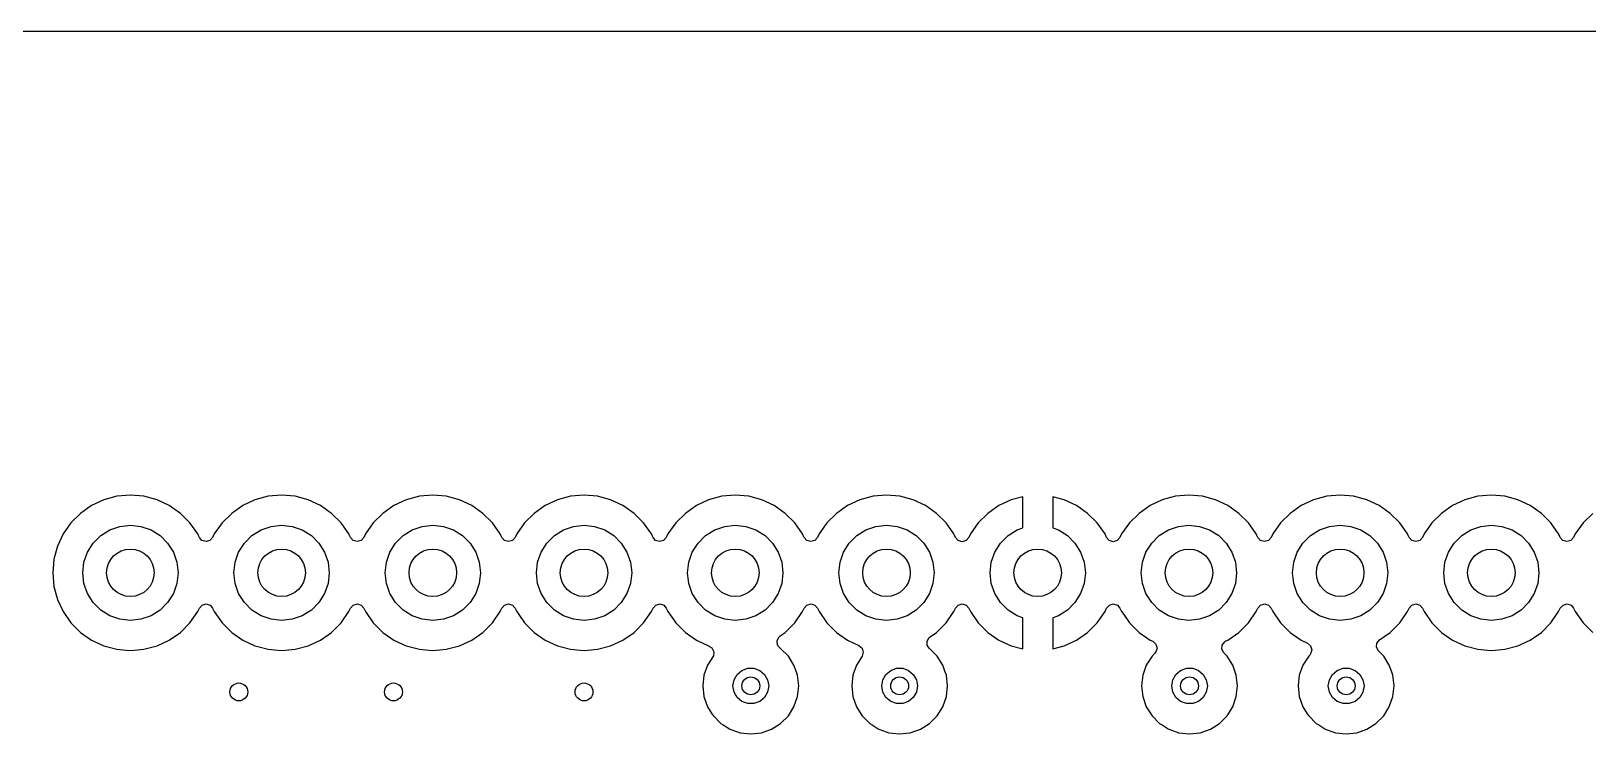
# Model space of a CAD drawing. Extents: x 2.85 to 10.26, y -4.55 to -2.42.
# Drawn here: x 7.477 to 8.506, y -2.886 to -2.421 of the extents above; entities that cross this region are included whole.
import ezdxf

# ---------------------------------------------------------------- set-up
doc = ezdxf.new("R2010")
doc.units = 0
doc.header["$MEASUREMENT"] = 0
doc.layers.add('BLACK', color=7, linetype='CONTINUOUS')

msp = doc.modelspace()

# ---------------------------------------------------------------- linework, layer by layer
at = {"layer": 'BLACK', "linetype": 'CONTINUOUS'}
for p, q in [((3.8435, -2.4213), (10.0473, -2.4213)), ((7.5168, -2.735), (7.5095, -2.7402)), ((7.5249, -2.7312), (7.5168, -2.735)), ((7.5168, -2.735), (7.5168, -2.735)), ((7.5336, -2.7289), (7.5249, -2.7312)), ((7.5249, -2.7312), (7.5249, -2.7312)), ((7.5425, -2.7281), (7.5336, -2.7289)), ((7.5336, -2.7289), (7.5336, -2.7289)), ((7.5514, -2.7289), (7.5425, -2.7281)), ((7.5425, -2.7281), (7.5425, -2.7281)), ((7.5601, -2.7312), (7.5514, -2.7289)), ((7.5514, -2.7289), (7.5514, -2.7289)), ((7.5514, -2.7289), (7.5514, -2.7289)), ((7.5514, -2.7289), (7.5514, -2.7289)), ((7.5514, -2.7289), (7.5514, -2.7289)), ((7.5682, -2.735), (7.5601, -2.7312)), ((7.5601, -2.7312), (7.5601, -2.7312)), ((7.5756, -2.7402), (7.5682, -2.735)), ((7.5682, -2.735), (7.5682, -2.735)), ((7.6168, -2.735), (7.6095, -2.7402)), ((7.6249, -2.7312), (7.6168, -2.735)), ((7.6168, -2.735), (7.6168, -2.735)), ((7.6336, -2.7289), (7.6249, -2.7312)), ((7.6249, -2.7312), (7.6249, -2.7312)), ((7.6425, -2.7281), (7.6336, -2.7289)), ((7.6336, -2.7289), (7.6336, -2.7289)), ((7.6514, -2.7289), (7.6425, -2.7281)), ((7.6425, -2.7281), (7.6425, -2.7281)), ((7.6601, -2.7312), (7.6514, -2.7289)), ((7.6514, -2.7289), (7.6514, -2.7289)), ((7.6514, -2.7289), (7.6514, -2.7289)), ((7.6514, -2.7289), (7.6514, -2.7289)), ((7.6514, -2.7289), (7.6514, -2.7289)), ((7.6682, -2.735), (7.6601, -2.7312)), ((7.6601, -2.7312), (7.6601, -2.7312)), ((7.6756, -2.7402), (7.6682, -2.735)), ((7.6682, -2.735), (7.6682, -2.735)), ((7.7168, -2.735), (7.7095, -2.7402)), ((7.7249, -2.7312), (7.7168, -2.735)), ((7.7168, -2.735), (7.7168, -2.735)), ((7.7336, -2.7289), (7.7249, -2.7312)), ((7.7249, -2.7312), (7.7249, -2.7312)), ((7.7425, -2.7281), (7.7336, -2.7289)), ((7.7336, -2.7289), (7.7336, -2.7289)), ((7.7514, -2.7289), (7.7425, -2.7281)), ((7.7425, -2.7281), (7.7425, -2.7281)), ((7.7601, -2.7312), (7.7514, -2.7289)), ((7.7514, -2.7289), (7.7514, -2.7289)), ((7.7514, -2.7289), (7.7514, -2.7289)), ((7.7514, -2.7289), (7.7514, -2.7289)), ((7.7514, -2.7289), (7.7514, -2.7289)), ((7.7682, -2.735), (7.7601, -2.7312)), ((7.7601, -2.7312), (7.7601, -2.7312)), ((7.7756, -2.7402), (7.7682, -2.735)), ((7.7682, -2.735), (7.7682, -2.735)), ((7.8168, -2.735), (7.8095, -2.7402)), ((7.8249, -2.7312), (7.8168, -2.735)), ((7.8168, -2.735), (7.8168, -2.735)), ((7.8336, -2.7289), (7.8249, -2.7312)), ((7.8249, -2.7312), (7.8249, -2.7312)), ((7.8425, -2.7281), (7.8336, -2.7289)), ((7.8336, -2.7289), (7.8336, -2.7289)), ((7.8514, -2.7289), (7.8425, -2.7281)), ((7.8425, -2.7281), (7.8425, -2.7281)), ((7.8601, -2.7312), (7.8514, -2.7289)), ((7.8514, -2.7289), (7.8514, -2.7289)), ((7.8514, -2.7289), (7.8514, -2.7289)), ((7.8514, -2.7289), (7.8514, -2.7289)), ((7.8514, -2.7289), (7.8514, -2.7289)), ((7.8682, -2.735), (7.8601, -2.7312)), ((7.8601, -2.7312), (7.8601, -2.7312)), ((7.8756, -2.7402), (7.8682, -2.735)), ((7.8682, -2.735), (7.8682, -2.735)), ((7.9168, -2.735), (7.9095, -2.7402)), ((7.9249, -2.7312), (7.9168, -2.735)), ((7.9168, -2.735), (7.9168, -2.735)), ((7.9336, -2.7289), (7.9249, -2.7312)), ((7.9249, -2.7312), (7.9249, -2.7312)), ((7.9425, -2.7281), (7.9336, -2.7289)), ((7.9336, -2.7289), (7.9336, -2.7289)), ((7.9514, -2.7289), (7.9425, -2.7281)), ((7.9425, -2.7281), (7.9425, -2.7281)), ((7.9601, -2.7312), (7.9514, -2.7289)), ((7.9514, -2.7289), (7.9514, -2.7289)), ((7.9514, -2.7289), (7.9514, -2.7289)), ((7.9514, -2.7289), (7.9514, -2.7289)), ((7.9514, -2.7289), (7.9514, -2.7289)), ((7.9682, -2.735), (7.9601, -2.7312)), ((7.9601, -2.7312), (7.9601, -2.7312)), ((7.9756, -2.7402), (7.9682, -2.735)), ((7.9682, -2.735), (7.9682, -2.735)), ((8.0168, -2.735), (8.0095, -2.7402)), ((8.0249, -2.7312), (8.0168, -2.735)), ((8.0168, -2.735), (8.0168, -2.735)), ((8.0336, -2.7289), (8.0249, -2.7312)), ((8.0249, -2.7312), (8.0249, -2.7312)), ((8.0425, -2.7281), (8.0336, -2.7289)), ((8.0336, -2.7289), (8.0336, -2.7289)), ((8.0514, -2.7289), (8.0425, -2.7281)), ((8.0425, -2.7281), (8.0425, -2.7281)), ((8.0601, -2.7312), (8.0514, -2.7289)), ((8.0514, -2.7289), (8.0514, -2.7289)), ((8.0514, -2.7289), (8.0514, -2.7289)), ((8.0514, -2.7289), (8.0514, -2.7289)), ((8.0514, -2.7289), (8.0514, -2.7289)), ((8.0682, -2.735), (8.0601, -2.7312)), ((8.0601, -2.7312), (8.0601, -2.7312)), ((8.0756, -2.7402), (8.0682, -2.735)), ((8.0682, -2.735), (8.0682, -2.735)), ((8.1168, -2.735), (8.1095, -2.7402)), ((8.1249, -2.7312), (8.1168, -2.735)), ((8.1327, -2.7292), (8.1249, -2.7312)), ((8.1327, -2.7498), (8.1327, -2.7292)), ((8.1601, -2.7312), (8.1524, -2.7292)), ((8.1524, -2.7292), (8.1524, -2.7498)), ((8.1682, -2.735), (8.1601, -2.7312)), ((8.1755, -2.7402), (8.1682, -2.735)), ((8.2168, -2.735), (8.2095, -2.7402)), ((8.2249, -2.7312), (8.2168, -2.735)), ((8.2168, -2.735), (8.2168, -2.735)), ((8.2336, -2.7289), (8.2249, -2.7312)), ((8.2249, -2.7312), (8.2249, -2.7312)), ((8.2425, -2.7281), (8.2336, -2.7289)), ((8.2336, -2.7289), (8.2336, -2.7289)), ((8.2514, -2.7289), (8.2425, -2.7281)), ((8.2425, -2.7281), (8.2425, -2.7281)), ((8.2601, -2.7312), (8.2514, -2.7289)), ((8.2514, -2.7289), (8.2514, -2.7289)), ((8.2514, -2.7289), (8.2514, -2.7289)), ((8.2514, -2.7289), (8.2514, -2.7289)), ((8.2514, -2.7289), (8.2514, -2.7289)), ((8.2682, -2.735), (8.2601, -2.7312)), ((8.2601, -2.7312), (8.2601, -2.7312)), ((8.2756, -2.7402), (8.2682, -2.735)), ((8.2682, -2.735), (8.2682, -2.735)), ((8.3168, -2.735), (8.3095, -2.7402)), ((8.3249, -2.7312), (8.3168, -2.735)), ((8.3168, -2.735), (8.3168, -2.735)), ((8.3336, -2.7289), (8.3249, -2.7312)), ((8.3249, -2.7312), (8.3249, -2.7312)), ((8.3425, -2.7281), (8.3336, -2.7289)), ((8.3336, -2.7289), (8.3336, -2.7289)), ((8.3514, -2.7289), (8.3425, -2.7281)), ((8.3425, -2.7281), (8.3425, -2.7281)), ((8.3601, -2.7312), (8.3514, -2.7289)), ((8.3514, -2.7289), (8.3514, -2.7289)), ((8.3514, -2.7289), (8.3514, -2.7289)), ((8.3514, -2.7289), (8.3514, -2.7289)), ((8.3514, -2.7289), (8.3514, -2.7289)), ((8.3682, -2.735), (8.3601, -2.7312)), ((8.3601, -2.7312), (8.3601, -2.7312)), ((8.3756, -2.7402), (8.3682, -2.735)), ((8.3682, -2.735), (8.3682, -2.735)), ((8.4168, -2.735), (8.4095, -2.7402)), ((8.4249, -2.7312), (8.4168, -2.735)), ((8.4168, -2.735), (8.4168, -2.735)), ((8.4336, -2.7289), (8.4249, -2.7312)), ((8.4249, -2.7312), (8.4249, -2.7312)), ((8.4425, -2.7281), (8.4336, -2.7289)), ((8.4336, -2.7289), (8.4336, -2.7289)), ((8.4514, -2.7289), (8.4425, -2.7281)), ((8.4425, -2.7281), (8.4425, -2.7281)), ((8.4601, -2.7312), (8.4514, -2.7289)), ((8.4514, -2.7289), (8.4514, -2.7289)), ((8.4514, -2.7289), (8.4514, -2.7289)), ((8.4514, -2.7289), (8.4514, -2.7289)), ((8.4514, -2.7289), (8.4514, -2.7289)), ((8.4682, -2.735), (8.4601, -2.7312)), ((8.4601, -2.7312), (8.4601, -2.7312)), ((8.4756, -2.7402), (8.4682, -2.735)), ((8.4682, -2.735), (8.4682, -2.735)), ((7.5031, -2.7465), (7.498, -2.7538)), ((7.5095, -2.7402), (7.5031, -2.7465)), ((7.5355, -2.7488), (7.5425, -2.748)), ((7.5425, -2.748), (7.5495, -2.7488)), ((7.5819, -2.7465), (7.5756, -2.7402)), ((7.587, -2.7538), (7.5819, -2.7465)), ((7.5819, -2.7465), (7.5819, -2.7465)), ((7.6031, -2.7465), (7.598, -2.7538)), ((7.6095, -2.7402), (7.6031, -2.7465)), ((7.6355, -2.7488), (7.6425, -2.748)), ((7.6425, -2.748), (7.6495, -2.7488)), ((7.6819, -2.7465), (7.6756, -2.7402)), ((7.687, -2.7538), (7.6819, -2.7465)), ((7.6819, -2.7465), (7.6819, -2.7465)), ((7.7031, -2.7465), (7.698, -2.7538)), ((7.7095, -2.7402), (7.7031, -2.7465)), ((7.7355, -2.7488), (7.7425, -2.748)), ((7.7425, -2.748), (7.7495, -2.7488)), ((7.7819, -2.7465), (7.7756, -2.7402)), ((7.787, -2.7538), (7.7819, -2.7465)), ((7.7819, -2.7465), (7.7819, -2.7465)), ((7.8031, -2.7465), (7.798, -2.7538)), ((7.8095, -2.7402), (7.8031, -2.7465)), ((7.8355, -2.7488), (7.8425, -2.748)), ((7.8425, -2.748), (7.8495, -2.7488)), ((7.8819, -2.7465), (7.8756, -2.7402)), ((7.887, -2.7538), (7.8819, -2.7465)), ((7.8819, -2.7465), (7.8819, -2.7465)), ((7.9031, -2.7465), (7.898, -2.7538)), ((7.9095, -2.7402), (7.9031, -2.7465)), ((7.9355, -2.7488), (7.9425, -2.748)), ((7.9425, -2.748), (7.9495, -2.7488)), ((7.9819, -2.7465), (7.9756, -2.7402)), ((7.987, -2.7538), (7.9819, -2.7465)), ((7.9819, -2.7465), (7.9819, -2.7465)), ((8.0031, -2.7465), (7.998, -2.7538)), ((8.0095, -2.7402), (8.0031, -2.7465)), ((8.0355, -2.7488), (8.0425, -2.748)), ((8.0425, -2.748), (8.0495, -2.7488)), ((8.0819, -2.7465), (8.0756, -2.7402)), ((8.087, -2.7538), (8.0819, -2.7465)), ((8.0819, -2.7465), (8.0819, -2.7465)), ((8.1032, -2.7465), (8.098, -2.7538)), ((8.1095, -2.7402), (8.1032, -2.7465)), ((8.1819, -2.7465), (8.1755, -2.7402)), ((8.187, -2.7538), (8.1819, -2.7465)), ((8.2031, -2.7465), (8.198, -2.7538)), ((8.2095, -2.7402), (8.2031, -2.7465)), ((8.2355, -2.7488), (8.2425, -2.748)), ((8.2425, -2.748), (8.2495, -2.7488)), ((8.2819, -2.7465), (8.2756, -2.7402)), ((8.287, -2.7538), (8.2819, -2.7465)), ((8.2819, -2.7465), (8.2819, -2.7465)), ((8.3031, -2.7465), (8.298, -2.7538)), ((8.3095, -2.7402), (8.3031, -2.7465)), ((8.3355, -2.7488), (8.3425, -2.748)), ((8.3425, -2.748), (8.3495, -2.7488)), ((8.3819, -2.7465), (8.3756, -2.7402)), ((8.387, -2.7538), (8.3819, -2.7465)), ((8.3819, -2.7465), (8.3819, -2.7465)), ((8.4031, -2.7465), (8.398, -2.7538)), ((8.4095, -2.7402), (8.4031, -2.7465)), ((8.4355, -2.7488), (8.4425, -2.748)), ((8.4425, -2.748), (8.4495, -2.7488)), ((8.4819, -2.7465), (8.4756, -2.7402)), ((8.487, -2.7538), (8.4819, -2.7465)), ((8.4819, -2.7465), (8.4819, -2.7465)), ((8.5031, -2.7465), (8.498, -2.7538)), ((8.5095, -2.7402), (8.5031, -2.7465)), ((7.498, -2.7538), (7.4942, -2.7619)), ((7.498, -2.7538), (7.498, -2.7538)), ((7.5179, -2.7599), (7.5229, -2.7549)), ((7.5229, -2.7549), (7.5289, -2.7512)), ((7.5289, -2.7512), (7.5355, -2.7488)), ((7.5495, -2.7488), (7.5562, -2.7512)), ((7.5562, -2.7512), (7.5622, -2.7549)), ((7.5622, -2.7549), (7.5671, -2.7599)), ((7.5875, -2.7548), (7.587, -2.7538)), ((7.5881, -2.7561), (7.5875, -2.7548)), ((7.5898, -2.7581), (7.5881, -2.7561)), ((7.5925, -2.7589), (7.5898, -2.7581)), ((7.5951, -2.7582), (7.5925, -2.7589)), ((7.5969, -2.7561), (7.5951, -2.7582)), ((7.598, -2.7538), (7.5969, -2.7561)), ((7.598, -2.7538), (7.598, -2.7538)), ((7.6179, -2.7599), (7.6229, -2.7549)), ((7.6229, -2.7549), (7.6289, -2.7512)), ((7.6289, -2.7512), (7.6355, -2.7488)), ((7.6495, -2.7488), (7.6562, -2.7512)), ((7.6562, -2.7512), (7.6622, -2.7549)), ((7.6622, -2.7549), (7.6671, -2.7599)), ((7.6875, -2.7548), (7.687, -2.7538)), ((7.6881, -2.7561), (7.6875, -2.7548)), ((7.6898, -2.7581), (7.6881, -2.7561)), ((7.6925, -2.7589), (7.6898, -2.7581)), ((7.6951, -2.7582), (7.6925, -2.7589)), ((7.6969, -2.7561), (7.6951, -2.7582)), ((7.698, -2.7538), (7.6969, -2.7561)), ((7.7179, -2.7599), (7.7229, -2.7549)), ((7.7229, -2.7549), (7.7289, -2.7512)), ((7.7289, -2.7512), (7.7355, -2.7488)), ((7.7495, -2.7488), (7.7562, -2.7512)), ((7.7562, -2.7512), (7.7622, -2.7549)), ((7.7622, -2.7549), (7.7671, -2.7599)), ((7.7875, -2.7548), (7.787, -2.7538)), ((7.7881, -2.7561), (7.7875, -2.7548)), ((7.7898, -2.7581), (7.7881, -2.7561)), ((7.7925, -2.7589), (7.7898, -2.7581)), ((7.7951, -2.7582), (7.7925, -2.7589)), ((7.7969, -2.7561), (7.7951, -2.7582)), ((7.798, -2.7538), (7.7969, -2.7561)), ((7.798, -2.7538), (7.798, -2.7538)), ((7.8179, -2.7599), (7.8229, -2.7549)), ((7.8229, -2.7549), (7.8289, -2.7512)), ((7.8289, -2.7512), (7.8355, -2.7488)), ((7.8495, -2.7488), (7.8562, -2.7512)), ((7.8562, -2.7512), (7.8622, -2.7549)), ((7.8622, -2.7549), (7.8671, -2.7599)), ((7.8875, -2.7548), (7.887, -2.7538)), ((7.8881, -2.7561), (7.8875, -2.7548)), ((7.8898, -2.7581), (7.8881, -2.7561)), ((7.8925, -2.7589), (7.8898, -2.7581)), ((7.8951, -2.7582), (7.8925, -2.7589)), ((7.8969, -2.7561), (7.8951, -2.7582)), ((7.898, -2.7538), (7.8969, -2.7561)), ((7.898, -2.7538), (7.898, -2.7538)), ((7.9179, -2.7599), (7.9229, -2.7549)), ((7.9229, -2.7549), (7.9289, -2.7512)), ((7.9289, -2.7512), (7.9355, -2.7488)), ((7.9495, -2.7488), (7.9562, -2.7512)), ((7.9562, -2.7512), (7.9622, -2.7549)), ((7.9622, -2.7549), (7.9671, -2.7599)), ((7.9875, -2.7548), (7.987, -2.7538)), ((7.9881, -2.7561), (7.9875, -2.7548)), ((7.9898, -2.7581), (7.9881, -2.7561)), ((7.9925, -2.7589), (7.9898, -2.7581)), ((7.9951, -2.7582), (7.9925, -2.7589)), ((7.9969, -2.7561), (7.9951, -2.7582)), ((7.998, -2.7538), (7.9969, -2.7561)), ((7.998, -2.7538), (7.998, -2.7538)), ((8.0179, -2.7599), (8.0229, -2.7549)), ((8.0229, -2.7549), (8.0289, -2.7512)), ((8.0289, -2.7512), (8.0355, -2.7488)), ((8.0495, -2.7488), (8.0562, -2.7512)), ((8.0562, -2.7512), (8.0622, -2.7549)), ((8.0622, -2.7549), (8.0671, -2.7599)), ((8.0881, -2.7561), (8.087, -2.7538)), ((8.0899, -2.7582), (8.0881, -2.7561)), ((8.0881, -2.7561), (8.0881, -2.7561)), ((8.0925, -2.759), (8.0899, -2.7582)), ((8.0951, -2.7582), (8.0925, -2.759)), ((8.097, -2.7561), (8.0951, -2.7582)), ((8.098, -2.7538), (8.097, -2.7561)), ((8.1179, -2.7599), (8.1229, -2.7549)), ((8.1229, -2.7549), (8.1289, -2.7512)), ((8.1289, -2.7512), (8.1327, -2.7498)), ((8.1524, -2.7498), (8.1562, -2.7512)), ((8.1562, -2.7512), (8.1622, -2.7549)), ((8.1622, -2.7549), (8.1671, -2.7599)), ((8.1881, -2.7561), (8.187, -2.7538)), ((8.1898, -2.7582), (8.1881, -2.7561)), ((8.1925, -2.759), (8.1898, -2.7582)), ((8.1951, -2.7582), (8.1925, -2.759)), ((8.1969, -2.7561), (8.1951, -2.7582)), ((8.198, -2.7538), (8.1969, -2.7561)), ((8.198, -2.7538), (8.198, -2.7538)), ((8.2179, -2.7599), (8.2229, -2.7549)), ((8.2229, -2.7549), (8.2289, -2.7512)), ((8.2289, -2.7512), (8.2355, -2.7488)), ((8.2495, -2.7488), (8.2562, -2.7512)), ((8.2562, -2.7512), (8.2622, -2.7549)), ((8.2622, -2.7549), (8.2671, -2.7599)), ((8.2875, -2.7548), (8.287, -2.7538)), ((8.2881, -2.7561), (8.2875, -2.7548)), ((8.2898, -2.7581), (8.2881, -2.7561)), ((8.2925, -2.7589), (8.2898, -2.7581)), ((8.2951, -2.7582), (8.2925, -2.7589)), ((8.2969, -2.7561), (8.2951, -2.7582)), ((8.298, -2.7538), (8.2969, -2.7561)), ((8.298, -2.7538), (8.298, -2.7538)), ((8.3179, -2.7599), (8.3229, -2.7549)), ((8.3229, -2.7549), (8.3289, -2.7512)), ((8.3289, -2.7512), (8.3355, -2.7488)), ((8.3495, -2.7488), (8.3562, -2.7512)), ((8.3562, -2.7512), (8.3622, -2.7549)), ((8.3622, -2.7549), (8.3671, -2.7599)), ((8.3875, -2.7548), (8.387, -2.7538)), ((8.3881, -2.7561), (8.3875, -2.7548)), ((8.3898, -2.7581), (8.3881, -2.7561)), ((8.3925, -2.7589), (8.3898, -2.7581)), ((8.3951, -2.7582), (8.3925, -2.7589)), ((8.3969, -2.7561), (8.3951, -2.7582)), ((8.398, -2.7538), (8.3969, -2.7561)), ((8.398, -2.7538), (8.398, -2.7538)), ((8.4179, -2.7599), (8.4229, -2.7549)), ((8.4229, -2.7549), (8.4289, -2.7512)), ((8.4289, -2.7512), (8.4355, -2.7488)), ((8.4495, -2.7488), (8.4562, -2.7512)), ((8.4562, -2.7512), (8.4622, -2.7549)), ((8.4622, -2.7549), (8.4671, -2.7599)), ((8.4875, -2.7548), (8.487, -2.7538)), ((8.4881, -2.7561), (8.4875, -2.7548)), ((8.4898, -2.7581), (8.4881, -2.7561)), ((8.4925, -2.7589), (8.4898, -2.7581)), ((8.4951, -2.7582), (8.4925, -2.7589)), ((8.4969, -2.7561), (8.4951, -2.7582)), ((8.498, -2.7538), (8.4969, -2.7561)), ((8.498, -2.7538), (8.498, -2.7538)), ((7.4942, -2.7619), (7.4919, -2.7706)), ((7.4942, -2.7619), (7.4942, -2.7619)), ((7.5118, -2.7725), (7.5141, -2.7659)), ((7.5141, -2.7659), (7.5179, -2.7599)), ((7.5671, -2.7599), (7.5709, -2.7659)), ((7.5709, -2.7659), (7.5732, -2.7725)), ((7.6118, -2.7725), (7.6141, -2.7659)), ((7.6141, -2.7659), (7.6179, -2.7599)), ((7.6671, -2.7599), (7.6709, -2.7659)), ((7.6709, -2.7659), (7.6732, -2.7725)), ((7.7118, -2.7725), (7.7141, -2.7659)), ((7.7141, -2.7659), (7.7179, -2.7599)), ((7.7671, -2.7599), (7.7709, -2.7659)), ((7.7709, -2.7659), (7.7732, -2.7725)), ((7.8118, -2.7725), (7.8141, -2.7659)), ((7.8141, -2.7659), (7.8179, -2.7599)), ((7.8671, -2.7599), (7.8709, -2.7659)), ((7.8709, -2.7659), (7.8732, -2.7725)), ((7.9118, -2.7725), (7.9141, -2.7659)), ((7.9141, -2.7659), (7.9179, -2.7599)), ((7.9671, -2.7599), (7.9709, -2.7659)), ((7.9709, -2.7659), (7.9732, -2.7725)), ((8.0118, -2.7725), (8.0141, -2.7659)), ((8.0141, -2.7659), (8.0179, -2.7599)), ((8.0671, -2.7599), (8.0709, -2.7659)), ((8.0709, -2.7659), (8.0732, -2.7725)), ((8.1118, -2.7725), (8.1141, -2.7659)), ((8.1141, -2.7659), (8.1179, -2.7599)), ((8.1671, -2.7599), (8.1709, -2.7659)), ((8.1709, -2.7659), (8.1732, -2.7725)), ((8.2118, -2.7725), (8.2141, -2.7659)), ((8.2141, -2.7659), (8.2179, -2.7599)), ((8.2671, -2.7599), (8.2709, -2.7659)), ((8.2709, -2.7659), (8.2732, -2.7725)), ((8.3118, -2.7725), (8.3141, -2.7659)), ((8.3141, -2.7659), (8.3179, -2.7599)), ((8.3671, -2.7599), (8.3709, -2.7659)), ((8.3709, -2.7659), (8.3732, -2.7725)), ((8.4118, -2.7725), (8.4141, -2.7659)), ((8.4141, -2.7659), (8.4179, -2.7599)), ((8.4671, -2.7599), (8.4709, -2.7659)), ((8.4709, -2.7659), (8.4732, -2.7725)), ((7.4919, -2.7706), (7.4911, -2.7795)), ((7.4919, -2.7706), (7.4919, -2.7706)), ((7.511, -2.7795), (7.5118, -2.7725)), ((7.5732, -2.7725), (7.574, -2.7795)), ((7.611, -2.7795), (7.6118, -2.7725)), ((7.6732, -2.7725), (7.674, -2.7795)), ((7.711, -2.7795), (7.7118, -2.7725)), ((7.7732, -2.7725), (7.774, -2.7795)), ((7.811, -2.7795), (7.8118, -2.7725)), ((7.8732, -2.7725), (7.874, -2.7795)), ((7.911, -2.7795), (7.9118, -2.7725)), ((7.9732, -2.7725), (7.974, -2.7795)), ((8.011, -2.7795), (8.0118, -2.7725)), ((8.0732, -2.7725), (8.074, -2.7795)), ((8.111, -2.7795), (8.1118, -2.7725)), ((8.1732, -2.7725), (8.174, -2.7795)), ((8.211, -2.7795), (8.2118, -2.7725)), ((8.2732, -2.7725), (8.274, -2.7795)), ((8.311, -2.7795), (8.3118, -2.7725)), ((8.3732, -2.7725), (8.374, -2.7795)), ((8.411, -2.7795), (8.4118, -2.7725)), ((8.4732, -2.7725), (8.474, -2.7795)), ((7.4911, -2.7795), (7.4911, -2.7795)), ((7.4911, -2.7795), (7.4919, -2.7885)), ((7.4919, -2.7885), (7.4919, -2.7885)), ((7.4919, -2.7885), (7.4942, -2.7971)), ((7.5118, -2.7865), (7.511, -2.7795)), ((7.5141, -2.7932), (7.5118, -2.7865)), ((7.5732, -2.7865), (7.5709, -2.7932)), ((7.574, -2.7795), (7.5732, -2.7865)), ((7.6118, -2.7865), (7.611, -2.7795)), ((7.6141, -2.7932), (7.6118, -2.7865)), ((7.6732, -2.7865), (7.6709, -2.7932)), ((7.674, -2.7795), (7.6732, -2.7865)), ((7.7118, -2.7865), (7.711, -2.7795)), ((7.7141, -2.7932), (7.7118, -2.7865)), ((7.7732, -2.7865), (7.7709, -2.7932)), ((7.774, -2.7795), (7.7732, -2.7865)), ((7.8118, -2.7865), (7.811, -2.7795)), ((7.8141, -2.7932), (7.8118, -2.7865)), ((7.8732, -2.7865), (7.8709, -2.7932)), ((7.874, -2.7795), (7.8732, -2.7865)), ((7.9118, -2.7865), (7.911, -2.7795)), ((7.9141, -2.7932), (7.9118, -2.7865)), ((7.9732, -2.7865), (7.9709, -2.7932)), ((7.974, -2.7795), (7.9732, -2.7865)), ((8.0118, -2.7865), (8.011, -2.7795)), ((8.0141, -2.7932), (8.0118, -2.7865)), ((8.0732, -2.7865), (8.0709, -2.7932)), ((8.074, -2.7795), (8.0732, -2.7865)), ((8.1118, -2.7865), (8.111, -2.7795)), ((8.1141, -2.7932), (8.1118, -2.7865)), ((8.1732, -2.7865), (8.1709, -2.7932)), ((8.174, -2.7795), (8.1732, -2.7865)), ((8.2118, -2.7865), (8.211, -2.7795)), ((8.2141, -2.7932), (8.2118, -2.7865)), ((8.2732, -2.7865), (8.2709, -2.7932)), ((8.274, -2.7795), (8.2732, -2.7865)), ((8.3118, -2.7865), (8.311, -2.7795)), ((8.3141, -2.7932), (8.3118, -2.7865)), ((8.3732, -2.7865), (8.3709, -2.7932)), ((8.374, -2.7795), (8.3732, -2.7865)), ((8.4118, -2.7865), (8.411, -2.7795)), ((8.4141, -2.7932), (8.4118, -2.7865)), ((8.4732, -2.7865), (8.4709, -2.7932)), ((8.474, -2.7795), (8.4732, -2.7865)), ((7.4942, -2.7971), (7.4942, -2.7971)), ((7.4942, -2.7971), (7.498, -2.8052)), ((7.5179, -2.7992), (7.5141, -2.7932)), ((7.5229, -2.8042), (7.5179, -2.7992)), ((7.5671, -2.7992), (7.5622, -2.8042)), ((7.5709, -2.7932), (7.5671, -2.7992)), ((7.6179, -2.7992), (7.6141, -2.7932)), ((7.6229, -2.8042), (7.6179, -2.7992)), ((7.6671, -2.7992), (7.6622, -2.8042)), ((7.6709, -2.7932), (7.6671, -2.7992)), ((7.7179, -2.7992), (7.7141, -2.7932)), ((7.7229, -2.8042), (7.7179, -2.7992)), ((7.7671, -2.7992), (7.7622, -2.8042)), ((7.7709, -2.7932), (7.7671, -2.7992)), ((7.8179, -2.7992), (7.8141, -2.7932)), ((7.8229, -2.8042), (7.8179, -2.7992)), ((7.8671, -2.7992), (7.8622, -2.8042)), ((7.8709, -2.7932), (7.8671, -2.7992)), ((7.9179, -2.7992), (7.9141, -2.7932)), ((7.9229, -2.8042), (7.9179, -2.7992)), ((7.9671, -2.7992), (7.9622, -2.8042)), ((7.9709, -2.7932), (7.9671, -2.7992)), ((8.0179, -2.7992), (8.0141, -2.7932)), ((8.0229, -2.8042), (8.0179, -2.7992)), ((8.0671, -2.7992), (8.0622, -2.8042)), ((8.0709, -2.7932), (8.0671, -2.7992)), ((8.0899, -2.8009), (8.0926, -2.8001)), ((8.0926, -2.8001), (8.0952, -2.8009)), ((8.1179, -2.7992), (8.1141, -2.7932)), ((8.1229, -2.8042), (8.1179, -2.7992)), ((8.1671, -2.7992), (8.1622, -2.8042)), ((8.1709, -2.7932), (8.1671, -2.7992)), ((8.1899, -2.8009), (8.1925, -2.8001)), ((8.1925, -2.8001), (8.1952, -2.8009)), ((8.2179, -2.7992), (8.2141, -2.7932)), ((8.2229, -2.8042), (8.2179, -2.7992)), ((8.2671, -2.7992), (8.2622, -2.8042)), ((8.2709, -2.7932), (8.2671, -2.7992)), ((8.3179, -2.7992), (8.3141, -2.7932)), ((8.3229, -2.8042), (8.3179, -2.7992)), ((8.3671, -2.7992), (8.3622, -2.8042)), ((8.3709, -2.7932), (8.3671, -2.7992)), ((8.4179, -2.7992), (8.4141, -2.7932)), ((8.4229, -2.8042), (8.4179, -2.7992)), ((8.4671, -2.7992), (8.4622, -2.8042)), ((8.4709, -2.7932), (8.4671, -2.7992)), ((7.498, -2.8052), (7.498, -2.8052)), ((7.498, -2.8052), (7.5031, -2.8126)), ((7.5289, -2.8079), (7.5229, -2.8042)), ((7.5355, -2.8102), (7.5289, -2.8079)), ((7.5425, -2.811), (7.5355, -2.8102)), ((7.5495, -2.8102), (7.5425, -2.811)), ((7.5562, -2.8079), (7.5495, -2.8102)), ((7.5622, -2.8042), (7.5562, -2.8079)), ((7.5819, -2.8126), (7.587, -2.8052)), ((7.587, -2.8052), (7.5881, -2.8029)), ((7.5881, -2.8029), (7.5899, -2.8009)), ((7.5899, -2.8009), (7.5926, -2.8001)), ((7.5926, -2.8001), (7.5952, -2.8009)), ((7.5952, -2.8009), (7.5969, -2.8029)), ((7.5969, -2.8029), (7.598, -2.8052)), ((7.598, -2.8052), (7.598, -2.8052)), ((7.598, -2.8052), (7.6031, -2.8126)), ((7.6289, -2.8079), (7.6229, -2.8042)), ((7.6355, -2.8102), (7.6289, -2.8079)), ((7.6425, -2.811), (7.6355, -2.8102)), ((7.6495, -2.8102), (7.6425, -2.811)), ((7.6562, -2.8079), (7.6495, -2.8102)), ((7.6622, -2.8042), (7.6562, -2.8079)), ((7.6819, -2.8126), (7.687, -2.8052)), ((7.687, -2.8052), (7.6881, -2.8029)), ((7.6881, -2.8029), (7.6899, -2.8009)), ((7.6899, -2.8009), (7.6926, -2.8001)), ((7.6926, -2.8001), (7.6952, -2.8009)), ((7.6952, -2.8009), (7.6969, -2.8029)), ((7.6969, -2.8029), (7.698, -2.8052)), ((7.698, -2.8052), (7.698, -2.8052)), ((7.698, -2.8052), (7.7031, -2.8126)), ((7.7289, -2.8079), (7.7229, -2.8042)), ((7.7355, -2.8102), (7.7289, -2.8079)), ((7.7425, -2.811), (7.7355, -2.8102)), ((7.7495, -2.8102), (7.7425, -2.811)), ((7.7562, -2.8079), (7.7495, -2.8102)), ((7.7622, -2.8042), (7.7562, -2.8079)), ((7.7819, -2.8126), (7.787, -2.8052)), ((7.787, -2.8052), (7.7881, -2.8029)), ((7.7881, -2.8029), (7.7899, -2.8009)), ((7.7899, -2.8009), (7.7926, -2.8001)), ((7.7926, -2.8001), (7.7952, -2.8009)), ((7.7952, -2.8009), (7.7969, -2.8029)), ((7.7969, -2.8029), (7.798, -2.8052)), ((7.798, -2.8052), (7.7994, -2.8072)), ((7.7994, -2.8072), (7.8031, -2.8126)), ((7.8289, -2.8079), (7.8229, -2.8042)), ((7.8355, -2.8102), (7.8289, -2.8079)), ((7.8425, -2.811), (7.8355, -2.8102)), ((7.8495, -2.8102), (7.8425, -2.811)), ((7.8562, -2.8079), (7.8495, -2.8102)), ((7.8622, -2.8042), (7.8562, -2.8079)), ((7.8819, -2.8126), (7.887, -2.8052)), ((7.887, -2.8052), (7.8881, -2.8029)), ((7.8881, -2.8029), (7.8899, -2.8009)), ((7.8899, -2.8009), (7.8926, -2.8001)), ((7.8926, -2.8001), (7.8952, -2.8009)), ((7.8952, -2.8009), (7.8969, -2.8029)), ((7.8969, -2.8029), (7.898, -2.8052)), ((7.898, -2.8052), (7.898, -2.8052)), ((7.898, -2.8052), (7.9031, -2.8126)), ((7.9289, -2.8079), (7.9229, -2.8042)), ((7.9355, -2.8102), (7.9289, -2.8079)), ((7.9425, -2.811), (7.9355, -2.8102)), ((7.9495, -2.8102), (7.9425, -2.811)), ((7.9562, -2.8079), (7.9495, -2.8102)), ((7.9622, -2.8042), (7.9562, -2.8079)), ((7.9819, -2.8126), (7.987, -2.8052)), ((7.987, -2.8052), (7.9881, -2.8029)), ((7.9881, -2.8029), (7.9899, -2.8009)), ((7.9899, -2.8009), (7.9926, -2.8001)), ((7.9926, -2.8001), (7.9952, -2.8009)), ((7.9952, -2.8009), (7.9969, -2.8029)), ((7.9969, -2.8029), (7.998, -2.8052)), ((7.998, -2.8052), (7.998, -2.8052)), ((7.998, -2.8052), (8.0031, -2.8126)), ((8.0289, -2.8079), (8.0229, -2.8042)), ((8.0355, -2.8102), (8.0289, -2.8079)), ((8.0425, -2.811), (8.0355, -2.8102)), ((8.0495, -2.8102), (8.0425, -2.811)), ((8.0562, -2.8079), (8.0495, -2.8102)), ((8.0622, -2.8042), (8.0562, -2.8079)), ((8.0819, -2.8126), (8.087, -2.8052)), ((8.087, -2.8052), (8.0881, -2.8029)), ((8.0881, -2.8029), (8.0899, -2.8009)), ((8.0952, -2.8009), (8.097, -2.8029)), ((8.097, -2.8029), (8.098, -2.8052)), ((8.098, -2.8052), (8.098, -2.8052)), ((8.098, -2.8052), (8.1032, -2.8126)), ((8.1289, -2.8079), (8.1229, -2.8042)), ((8.1327, -2.8092), (8.1289, -2.8079)), ((8.1327, -2.8299), (8.1327, -2.8092)), ((8.1562, -2.8079), (8.1524, -2.8092)), ((8.1524, -2.8092), (8.1524, -2.8299)), ((8.1622, -2.8042), (8.1562, -2.8079)), ((8.1819, -2.8126), (8.187, -2.8052)), ((8.187, -2.8052), (8.1881, -2.8029)), ((8.1881, -2.8029), (8.1899, -2.8009)), ((8.1952, -2.8009), (8.1969, -2.8029)), ((8.1969, -2.8029), (8.198, -2.8052)), ((8.198, -2.8052), (8.1994, -2.8072)), ((8.1994, -2.8072), (8.2031, -2.8126)), ((8.2289, -2.8079), (8.2229, -2.8042)), ((8.2355, -2.8102), (8.2289, -2.8079)), ((8.2425, -2.811), (8.2355, -2.8102)), ((8.2495, -2.8102), (8.2425, -2.811)), ((8.2562, -2.8079), (8.2495, -2.8102)), ((8.2622, -2.8042), (8.2562, -2.8079)), ((8.2819, -2.8126), (8.287, -2.8052)), ((8.287, -2.8052), (8.2881, -2.8029)), ((8.2881, -2.8029), (8.2899, -2.8009)), ((8.2899, -2.8009), (8.2926, -2.8001)), ((8.2926, -2.8001), (8.2952, -2.8009)), ((8.2952, -2.8009), (8.2969, -2.8029)), ((8.2969, -2.8029), (8.298, -2.8052)), ((8.298, -2.8052), (8.298, -2.8052)), ((8.298, -2.8052), (8.3031, -2.8126)), ((8.3289, -2.8079), (8.3229, -2.8042)), ((8.3355, -2.8102), (8.3289, -2.8079)), ((8.3425, -2.811), (8.3355, -2.8102)), ((8.3495, -2.8102), (8.3425, -2.811)), ((8.3562, -2.8079), (8.3495, -2.8102)), ((8.3622, -2.8042), (8.3562, -2.8079)), ((8.3819, -2.8126), (8.387, -2.8052)), ((8.387, -2.8052), (8.3881, -2.8029)), ((8.3881, -2.8029), (8.3899, -2.8009)), ((8.3899, -2.8009), (8.3926, -2.8001)), ((8.3926, -2.8001), (8.3952, -2.8009)), ((8.3952, -2.8009), (8.3969, -2.8029)), ((8.3969, -2.8029), (8.398, -2.8052)), ((8.398, -2.8052), (8.398, -2.8052)), ((8.398, -2.8052), (8.4031, -2.8126)), ((8.4289, -2.8079), (8.4229, -2.8042)), ((8.4355, -2.8102), (8.4289, -2.8079)), ((8.4425, -2.811), (8.4355, -2.8102)), ((8.4495, -2.8102), (8.4425, -2.811)), ((8.4562, -2.8079), (8.4495, -2.8102)), ((8.4622, -2.8042), (8.4562, -2.8079)), ((8.4819, -2.8126), (8.487, -2.8052)), ((8.487, -2.8052), (8.4881, -2.8029)), ((8.4881, -2.8029), (8.4899, -2.8009)), ((8.4899, -2.8009), (8.4926, -2.8001)), ((8.4926, -2.8001), (8.4952, -2.8009)), ((8.4952, -2.8009), (8.4969, -2.8029)), ((8.4969, -2.8029), (8.498, -2.8052)), ((8.498, -2.8052), (8.498, -2.8052)), ((8.498, -2.8052), (8.5031, -2.8126)), ((7.5031, -2.8126), (7.5095, -2.8189)), ((7.5095, -2.8189), (7.5095, -2.8189)), ((7.5095, -2.8189), (7.5168, -2.824)), ((7.5682, -2.824), (7.5756, -2.8189)), ((7.5756, -2.8189), (7.5819, -2.8126)), ((7.6031, -2.8126), (7.6095, -2.8189)), ((7.6095, -2.8189), (7.6095, -2.8189)), ((7.6095, -2.8189), (7.6168, -2.824)), ((7.6682, -2.824), (7.6756, -2.8189)), ((7.6756, -2.8189), (7.6819, -2.8126)), ((7.7031, -2.8126), (7.7095, -2.8189)), ((7.7095, -2.8189), (7.7095, -2.8189)), ((7.7095, -2.8189), (7.7168, -2.824)), ((7.7682, -2.824), (7.7756, -2.8189)), ((7.7756, -2.8189), (7.7819, -2.8126)), ((7.8031, -2.8126), (7.8095, -2.8189)), ((7.8095, -2.8189), (7.8095, -2.8189)), ((7.8095, -2.8189), (7.8168, -2.824)), ((7.8682, -2.824), (7.8756, -2.8189)), ((7.8756, -2.8189), (7.8819, -2.8126)), ((7.9031, -2.8126), (7.9095, -2.8189)), ((7.9095, -2.8189), (7.9095, -2.8189)), ((7.9095, -2.8189), (7.9168, -2.824)), ((7.9721, -2.8213), (7.9756, -2.8189)), ((7.9756, -2.8189), (7.9819, -2.8126)), ((8.0031, -2.8126), (8.0095, -2.8189)), ((8.0095, -2.8189), (8.0095, -2.8189)), ((8.0095, -2.8189), (8.0168, -2.824)), ((8.0714, -2.8218), (8.0756, -2.8189)), ((8.0756, -2.8189), (8.0819, -2.8126)), ((8.1032, -2.8126), (8.1095, -2.8189)), ((8.1095, -2.8189), (8.1168, -2.824)), ((8.1682, -2.824), (8.1755, -2.8189)), ((8.1755, -2.8189), (8.1819, -2.8126)), ((8.2031, -2.8126), (8.2095, -2.8189)), ((8.2095, -2.8189), (8.2095, -2.8189)), ((8.2095, -2.8189), (8.2168, -2.824)), ((8.2682, -2.824), (8.2756, -2.8189)), ((8.2756, -2.8189), (8.2819, -2.8126)), ((8.3031, -2.8126), (8.3095, -2.8189)), ((8.3095, -2.8189), (8.3095, -2.8189)), ((8.3095, -2.8189), (8.3168, -2.824)), ((8.3686, -2.8238), (8.3756, -2.8189)), ((8.3756, -2.8189), (8.3819, -2.8126)), ((8.4031, -2.8126), (8.4095, -2.8189)), ((8.4095, -2.8189), (8.4095, -2.8189)), ((8.4095, -2.8189), (8.4168, -2.824)), ((8.4682, -2.824), (8.4756, -2.8189)), ((8.4756, -2.8189), (8.4819, -2.8126)), ((8.5031, -2.8126), (8.5095, -2.8189)), ((7.5168, -2.824), (7.5249, -2.8278)), ((7.5249, -2.8278), (7.5249, -2.8278)), ((7.5249, -2.8278), (7.5249, -2.8278)), ((7.5249, -2.8278), (7.5267, -2.8283)), ((7.5267, -2.8283), (7.5336, -2.8301)), ((7.5336, -2.8301), (7.54, -2.8307)), ((7.54, -2.8307), (7.5425, -2.8309)), ((7.5425, -2.8309), (7.545, -2.8307)), ((7.5425, -2.8309), (7.5425, -2.8309)), ((7.5425, -2.8309), (7.5425, -2.8309)), ((7.545, -2.8307), (7.5514, -2.8301)), ((7.5514, -2.8301), (7.5601, -2.8278)), ((7.5601, -2.8278), (7.5682, -2.824)), ((7.6168, -2.824), (7.6249, -2.8278)), ((7.6249, -2.8278), (7.6249, -2.8278)), ((7.6249, -2.8278), (7.6249, -2.8278)), ((7.6249, -2.8278), (7.6267, -2.8283)), ((7.6267, -2.8283), (7.6336, -2.8301)), ((7.6336, -2.8301), (7.64, -2.8307)), ((7.64, -2.8307), (7.6425, -2.8309)), ((7.6425, -2.8309), (7.645, -2.8307)), ((7.6425, -2.8309), (7.6425, -2.8309)), ((7.6425, -2.8309), (7.6425, -2.8309)), ((7.645, -2.8307), (7.6514, -2.8301)), ((7.6514, -2.8301), (7.6601, -2.8278)), ((7.6601, -2.8278), (7.6682, -2.824)), ((7.7168, -2.824), (7.7249, -2.8278)), ((7.7249, -2.8278), (7.7249, -2.8278)), ((7.7249, -2.8278), (7.7249, -2.8278)), ((7.7249, -2.8278), (7.7267, -2.8283)), ((7.7267, -2.8283), (7.7336, -2.8301)), ((7.7336, -2.8301), (7.74, -2.8307)), ((7.74, -2.8307), (7.7425, -2.8309)), ((7.7425, -2.8309), (7.745, -2.8307)), ((7.7425, -2.8309), (7.7425, -2.8309)), ((7.7425, -2.8309), (7.7425, -2.8309)), ((7.745, -2.8307), (7.7514, -2.8301)), ((7.7514, -2.8301), (7.7601, -2.8278)), ((7.7601, -2.8278), (7.7682, -2.824)), ((7.8168, -2.824), (7.8249, -2.8278)), ((7.8249, -2.8278), (7.8249, -2.8278)), ((7.8249, -2.8278), (7.8249, -2.8278)), ((7.8249, -2.8278), (7.8267, -2.8283)), ((7.8267, -2.8283), (7.8336, -2.8301)), ((7.8336, -2.8301), (7.84, -2.8307)), ((7.84, -2.8307), (7.8425, -2.8309)), ((7.8425, -2.8309), (7.845, -2.8307)), ((7.8425, -2.8309), (7.8425, -2.8309)), ((7.8425, -2.8309), (7.8425, -2.8309)), ((7.845, -2.8307), (7.8514, -2.8301)), ((7.8514, -2.8301), (7.8601, -2.8278)), ((7.8601, -2.8278), (7.8682, -2.824)), ((7.9168, -2.824), (7.9249, -2.8278)), ((7.9249, -2.8278), (7.9249, -2.8278)), ((7.9249, -2.8278), (7.9251, -2.8279)), ((7.9251, -2.8279), (7.9251, -2.828)), ((7.9251, -2.828), (7.9271, -2.8292)), ((7.9271, -2.8292), (7.9283, -2.8317)), ((7.9701, -2.8246), (7.9712, -2.8221)), ((7.9705, -2.8274), (7.9701, -2.8246)), ((7.9723, -2.8294), (7.9705, -2.8274)), ((7.9712, -2.8221), (7.9721, -2.8213)), ((7.9725, -2.8295), (7.9723, -2.8294)), ((7.9776, -2.8346), (7.9725, -2.8295)), ((8.0168, -2.824), (8.0243, -2.8275)), ((8.0243, -2.8275), (8.0264, -2.8294)), ((8.0264, -2.8294), (8.0271, -2.832)), ((8.0694, -2.8247), (8.0708, -2.8223)), ((8.0695, -2.8274), (8.0694, -2.8247)), ((8.0708, -2.8293), (8.0695, -2.8274)), ((8.0708, -2.8223), (8.0714, -2.8218)), ((8.071, -2.8295), (8.0708, -2.8293)), ((8.0708, -2.8293), (8.0708, -2.8293)), ((8.076, -2.8346), (8.071, -2.8295)), ((8.1168, -2.824), (8.1249, -2.8278)), ((8.1249, -2.8278), (8.1249, -2.8278)), ((8.1249, -2.8278), (8.1327, -2.8299)), ((8.1327, -2.8299), (8.1327, -2.8299)), ((8.1524, -2.8299), (8.1601, -2.8278)), ((8.1601, -2.8278), (8.1682, -2.824)), ((8.1601, -2.8278), (8.1601, -2.8278)), ((8.2168, -2.824), (8.2186, -2.8248)), ((8.2186, -2.8248), (8.2206, -2.8267)), ((8.2206, -2.8267), (8.2214, -2.8293)), ((8.2214, -2.8293), (8.2206, -2.8319)), ((8.2643, -2.8301), (8.2645, -2.8273)), ((8.2656, -2.8325), (8.2643, -2.8301)), ((8.2645, -2.8273), (8.2662, -2.8251)), ((8.2662, -2.8251), (8.267, -2.8246)), ((8.267, -2.8246), (8.2682, -2.824)), ((8.3168, -2.824), (8.321, -2.826)), ((8.321, -2.826), (8.323, -2.8278)), ((8.323, -2.8278), (8.3238, -2.8304)), ((8.3238, -2.8304), (8.323, -2.8331)), ((8.3666, -2.8288), (8.3668, -2.8261)), ((8.3679, -2.8312), (8.3666, -2.8288)), ((8.3668, -2.8261), (8.3685, -2.8239)), ((8.3685, -2.8239), (8.3686, -2.8238)), ((8.4168, -2.824), (8.4249, -2.8278)), ((8.4249, -2.8278), (8.4249, -2.8278)), ((8.4249, -2.8278), (8.4249, -2.8278)), ((8.4249, -2.8278), (8.4267, -2.8283)), ((8.4267, -2.8283), (8.4336, -2.8301)), ((8.4336, -2.8301), (8.44, -2.8307)), ((8.44, -2.8307), (8.4425, -2.8309)), ((8.4425, -2.8309), (8.445, -2.8307)), ((8.4425, -2.8309), (8.4425, -2.8309)), ((8.4425, -2.8309), (8.4425, -2.8309)), ((8.445, -2.8307), (8.4514, -2.8301)), ((8.4514, -2.8301), (8.4601, -2.8278)), ((8.4601, -2.8278), (8.4682, -2.824)), ((7.9242, -2.8406), (7.9218, -2.8473)), ((7.9276, -2.8351), (7.9242, -2.8406)), ((7.928, -2.8344), (7.9276, -2.8351)), ((7.9283, -2.8317), (7.928, -2.8344)), ((7.9813, -2.8406), (7.9776, -2.8346)), ((7.9827, -2.8445), (7.9813, -2.8406)), ((8.0226, -2.8406), (8.0203, -2.8473)), ((8.0264, -2.8346), (8.0226, -2.8406)), ((8.0271, -2.832), (8.0264, -2.8346)), ((8.0798, -2.8406), (8.076, -2.8346)), ((8.0811, -2.8445), (8.0798, -2.8406)), ((8.2143, -2.8406), (8.212, -2.8473)), ((8.2181, -2.8346), (8.2143, -2.8406)), ((8.2199, -2.8327), (8.2181, -2.8346)), ((8.2206, -2.8319), (8.2199, -2.8327)), ((8.2677, -2.8346), (8.2656, -2.8325)), ((8.2715, -2.8406), (8.2677, -2.8346)), ((8.2729, -2.8445), (8.2715, -2.8406)), ((8.3179, -2.8406), (8.3155, -2.8473)), ((8.3217, -2.8346), (8.3179, -2.8406)), ((8.3224, -2.8339), (8.3217, -2.8346)), ((8.3217, -2.8346), (8.3217, -2.8346)), ((8.323, -2.8331), (8.3224, -2.8339)), ((8.3713, -2.8346), (8.3679, -2.8312)), ((8.375, -2.8406), (8.3713, -2.8346)), ((8.3764, -2.8445), (8.375, -2.8406)), ((7.9218, -2.8473), (7.921, -2.8543)), ((7.9218, -2.8473), (7.9218, -2.8473)), ((7.9409, -2.8543), (7.9417, -2.8503)), ((7.9417, -2.8503), (7.9437, -2.8467)), ((7.9437, -2.8467), (7.9469, -2.8441)), ((7.9469, -2.8441), (7.9507, -2.8427)), ((7.9507, -2.8427), (7.9548, -2.8427)), ((7.9548, -2.8427), (7.9587, -2.8441)), ((7.9587, -2.8441), (7.9618, -2.8467)), ((7.9618, -2.8467), (7.9639, -2.8503)), ((7.9639, -2.8503), (7.9646, -2.8543)), ((7.9837, -2.8473), (7.9827, -2.8445)), ((7.9845, -2.8543), (7.9837, -2.8473)), ((7.9837, -2.8473), (7.9837, -2.8473)), ((8.0203, -2.8473), (8.0195, -2.8543)), ((8.0203, -2.8473), (8.0203, -2.8473)), ((8.0394, -2.8543), (8.0401, -2.8503)), ((8.0401, -2.8503), (8.0421, -2.8467)), ((8.0421, -2.8467), (8.0453, -2.8441)), ((8.0453, -2.8441), (8.0491, -2.8427)), ((8.0491, -2.8427), (8.0532, -2.8427)), ((8.0532, -2.8427), (8.0571, -2.8441)), ((8.0571, -2.8441), (8.0602, -2.8467)), ((8.0602, -2.8467), (8.0623, -2.8503)), ((8.0623, -2.8503), (8.063, -2.8543)), ((8.0821, -2.8473), (8.0811, -2.8445)), ((8.0829, -2.8543), (8.0821, -2.8473)), ((8.0821, -2.8473), (8.0821, -2.8473)), ((8.212, -2.8473), (8.2112, -2.8543)), ((8.212, -2.8473), (8.212, -2.8473)), ((8.2311, -2.8543), (8.2318, -2.8503)), ((8.2318, -2.8503), (8.2339, -2.8467)), ((8.2339, -2.8467), (8.237, -2.8441)), ((8.237, -2.8441), (8.2409, -2.8427)), ((8.2409, -2.8427), (8.245, -2.8427)), ((8.245, -2.8427), (8.2488, -2.8441)), ((8.2488, -2.8441), (8.252, -2.8467)), ((8.252, -2.8467), (8.254, -2.8503)), ((8.254, -2.8503), (8.2547, -2.8543)), ((8.2738, -2.8473), (8.2729, -2.8445)), ((8.2746, -2.8543), (8.2738, -2.8473)), ((8.2738, -2.8473), (8.2738, -2.8473)), ((8.3155, -2.8473), (8.3147, -2.8543)), ((8.3155, -2.8473), (8.3155, -2.8473)), ((8.3346, -2.8543), (8.3354, -2.8503)), ((8.3354, -2.8503), (8.3374, -2.8467)), ((8.3374, -2.8467), (8.3406, -2.8441)), ((8.3406, -2.8441), (8.3444, -2.8427)), ((8.3444, -2.8427), (8.3485, -2.8427)), ((8.3485, -2.8427), (8.3524, -2.8441)), ((8.3524, -2.8441), (8.3555, -2.8467)), ((8.3555, -2.8467), (8.3576, -2.8503)), ((8.3576, -2.8503), (8.3583, -2.8543)), ((8.3774, -2.8473), (8.3764, -2.8445)), ((8.3782, -2.8543), (8.3774, -2.8473)), ((8.3774, -2.8473), (8.3774, -2.8473)), ((7.921, -2.8543), (7.921, -2.8543)), ((7.921, -2.8543), (7.9218, -2.8614)), ((7.9218, -2.8614), (7.9218, -2.8614)), ((7.9218, -2.8614), (7.9242, -2.8681)), ((7.9417, -2.8584), (7.9409, -2.8543)), ((7.9437, -2.8619), (7.9417, -2.8584)), ((7.9639, -2.8584), (7.9618, -2.8619)), ((7.9646, -2.8543), (7.9639, -2.8584)), ((7.9813, -2.8681), (7.9837, -2.8614)), ((7.9837, -2.8614), (7.9845, -2.8543)), ((7.9837, -2.8614), (7.9837, -2.8614)), ((7.9845, -2.8543), (7.9845, -2.8543)), ((8.0195, -2.8543), (8.0195, -2.8543)), ((8.0195, -2.8543), (8.0203, -2.8614)), ((8.0203, -2.8614), (8.0203, -2.8614)), ((8.0203, -2.8614), (8.0226, -2.8681)), ((8.0401, -2.8584), (8.0394, -2.8543)), ((8.0421, -2.8619), (8.0401, -2.8584)), ((8.0623, -2.8584), (8.0602, -2.8619)), ((8.063, -2.8543), (8.0623, -2.8584)), ((8.0798, -2.8681), (8.0821, -2.8614)), ((8.0821, -2.8614), (8.0829, -2.8543)), ((8.0821, -2.8614), (8.0821, -2.8614)), ((8.0829, -2.8543), (8.0829, -2.8543)), ((8.2112, -2.8543), (8.2112, -2.8543)), ((8.2112, -2.8543), (8.212, -2.8614)), ((8.212, -2.8614), (8.212, -2.8614)), ((8.212, -2.8614), (8.2143, -2.8681)), ((8.2318, -2.8584), (8.2311, -2.8543)), ((8.2339, -2.8619), (8.2318, -2.8584)), ((8.254, -2.8584), (8.252, -2.8619)), ((8.2547, -2.8543), (8.254, -2.8584)), ((8.2715, -2.8681), (8.2738, -2.8614)), ((8.2738, -2.8614), (8.2746, -2.8543)), ((8.2738, -2.8614), (8.2738, -2.8614)), ((8.2746, -2.8543), (8.2746, -2.8543)), ((8.3147, -2.8543), (8.3147, -2.8543)), ((8.3147, -2.8543), (8.3155, -2.8614)), ((8.3155, -2.8614), (8.3155, -2.8614)), ((8.3155, -2.8614), (8.3179, -2.8681)), ((8.3354, -2.8584), (8.3346, -2.8543)), ((8.3374, -2.8619), (8.3354, -2.8584)), ((8.3576, -2.8584), (8.3555, -2.8619)), ((8.3583, -2.8543), (8.3576, -2.8584)), ((8.375, -2.8681), (8.3774, -2.8614)), ((8.3774, -2.8614), (8.3782, -2.8543)), ((8.3774, -2.8614), (8.3774, -2.8614)), ((8.3782, -2.8543), (8.3782, -2.8543)), ((7.9242, -2.8681), (7.9271, -2.8728)), ((7.9469, -2.8646), (7.9437, -2.8619)), ((7.9507, -2.866), (7.9469, -2.8646)), ((7.9548, -2.866), (7.9507, -2.866)), ((7.9587, -2.8646), (7.9548, -2.866)), ((7.9618, -2.8619), (7.9587, -2.8646)), ((7.9776, -2.8741), (7.9813, -2.8681)), ((8.0226, -2.8681), (8.0255, -2.8728)), ((8.0453, -2.8646), (8.0421, -2.8619)), ((8.0491, -2.866), (8.0453, -2.8646)), ((8.0532, -2.866), (8.0491, -2.866)), ((8.0571, -2.8646), (8.0532, -2.866)), ((8.0602, -2.8619), (8.0571, -2.8646)), ((8.076, -2.8741), (8.0798, -2.8681)), ((8.2143, -2.8681), (8.2173, -2.8728)), ((8.237, -2.8646), (8.2339, -2.8619)), ((8.2409, -2.866), (8.237, -2.8646)), ((8.245, -2.866), (8.2409, -2.866)), ((8.2488, -2.8646), (8.245, -2.866)), ((8.252, -2.8619), (8.2488, -2.8646)), ((8.2677, -2.8741), (8.2715, -2.8681)), ((8.3179, -2.8681), (8.3208, -2.8728)), ((8.3406, -2.8646), (8.3374, -2.8619)), ((8.3444, -2.866), (8.3406, -2.8646)), ((8.3485, -2.866), (8.3444, -2.866)), ((8.3524, -2.8646), (8.3485, -2.866)), ((8.3555, -2.8619), (8.3524, -2.8646)), ((8.3713, -2.8741), (8.375, -2.8681)), ((7.9271, -2.8728), (7.928, -2.8741)), ((7.928, -2.8741), (7.933, -2.8791)), ((7.933, -2.8791), (7.9346, -2.8801)), ((7.9346, -2.8801), (7.9387, -2.8827)), ((7.9665, -2.8829), (7.9725, -2.8791)), ((7.9725, -2.8791), (7.9776, -2.8741)), ((8.0255, -2.8728), (8.0264, -2.8741)), ((8.0264, -2.8741), (8.0314, -2.8791)), ((8.0314, -2.8791), (8.033, -2.8801)), ((8.033, -2.8801), (8.0371, -2.8827)), ((8.0649, -2.8829), (8.071, -2.8791)), ((8.071, -2.8791), (8.076, -2.8741)), ((8.2173, -2.8728), (8.2181, -2.8741)), ((8.2181, -2.8741), (8.2231, -2.8791)), ((8.2231, -2.8791), (8.2247, -2.8801)), ((8.2247, -2.8801), (8.2288, -2.8827)), ((8.2567, -2.8829), (8.2627, -2.8791)), ((8.2627, -2.8791), (8.2677, -2.8741)), ((8.3208, -2.8728), (8.3217, -2.8741)), ((8.3217, -2.8741), (8.3267, -2.8791)), ((8.3267, -2.8791), (8.3283, -2.8801)), ((8.3283, -2.8801), (8.3324, -2.8827)), ((8.3602, -2.8829), (8.3662, -2.8791)), ((8.3662, -2.8791), (8.3713, -2.8741)), ((7.9387, -2.8827), (7.939, -2.8829)), ((7.939, -2.8829), (7.9439, -2.8846)), ((7.9439, -2.8846), (7.9457, -2.8853)), ((7.9457, -2.8853), (7.9457, -2.8853)), ((7.9457, -2.8853), (7.9528, -2.886)), ((7.9528, -2.886), (7.9598, -2.8853)), ((7.9528, -2.886), (7.9528, -2.886)), ((7.9528, -2.886), (7.9528, -2.886)), ((7.9598, -2.8853), (7.9665, -2.8829)), ((7.9598, -2.8853), (7.9598, -2.8853)), ((7.9598, -2.8853), (7.9598, -2.8853)), ((8.0371, -2.8827), (8.0374, -2.8829)), ((8.0374, -2.8829), (8.0423, -2.8846)), ((8.0423, -2.8846), (8.0441, -2.8853)), ((8.0441, -2.8853), (8.0441, -2.8853)), ((8.0441, -2.8853), (8.0512, -2.886)), ((8.0512, -2.886), (8.0582, -2.8853)), ((8.0512, -2.886), (8.0512, -2.886)), ((8.0512, -2.886), (8.0512, -2.886)), ((8.0582, -2.8853), (8.0649, -2.8829)), ((8.0582, -2.8853), (8.0582, -2.8853)), ((8.0582, -2.8853), (8.0582, -2.8853)), ((8.2288, -2.8827), (8.2292, -2.8829)), ((8.2292, -2.8829), (8.2341, -2.8846)), ((8.2341, -2.8846), (8.2359, -2.8853)), ((8.2359, -2.8853), (8.2359, -2.8853)), ((8.2359, -2.8853), (8.2429, -2.886)), ((8.2429, -2.886), (8.25, -2.8853)), ((8.2429, -2.886), (8.2429, -2.886)), ((8.2429, -2.886), (8.2429, -2.886)), ((8.25, -2.8853), (8.2567, -2.8829)), ((8.25, -2.8853), (8.25, -2.8853)), ((8.25, -2.8853), (8.25, -2.8853)), ((8.3324, -2.8827), (8.3327, -2.8829)), ((8.3327, -2.8829), (8.3376, -2.8846)), ((8.3376, -2.8846), (8.3394, -2.8853)), ((8.3394, -2.8853), (8.3394, -2.8853)), ((8.3394, -2.8853), (8.3465, -2.886)), ((8.3465, -2.886), (8.3535, -2.8853)), ((8.3465, -2.886), (8.3465, -2.886)), ((8.3465, -2.886), (8.3465, -2.886)), ((8.3535, -2.8853), (8.3602, -2.8829)), ((8.3535, -2.8853), (8.3535, -2.8853)), ((8.3535, -2.8853), (8.3535, -2.8853))]:
    msp.add_line(p, q, dxfattribs=at)
at = {"layer": 'BLACK'}
for centre, radius in [((7.5425, -2.7795), 0.0157), ((7.6425, -2.7795), 0.0157), ((7.7425, -2.7795), 0.0157), ((7.8425, -2.7795), 0.0157), ((7.9425, -2.7795), 0.0157), ((8.0425, -2.7795), 0.0157), ((8.1425, -2.7795), 0.0157), ((8.2425, -2.7795), 0.0157), ((8.3425, -2.7795), 0.0157), ((8.4425, -2.7795), 0.0157), ((7.9528, -2.8543), 0.00591), ((8.0512, -2.8543), 0.00591), ((8.2429, -2.8543), 0.00591), ((8.3465, -2.8543), 0.00591), ((7.6142, -2.8583), 0.00591), ((7.7165, -2.8583), 0.00591), ((7.8425, -2.8583), 0.00591)]:
    msp.add_circle(centre, radius, dxfattribs=at)

doc.saveas('drawing.dxf')
